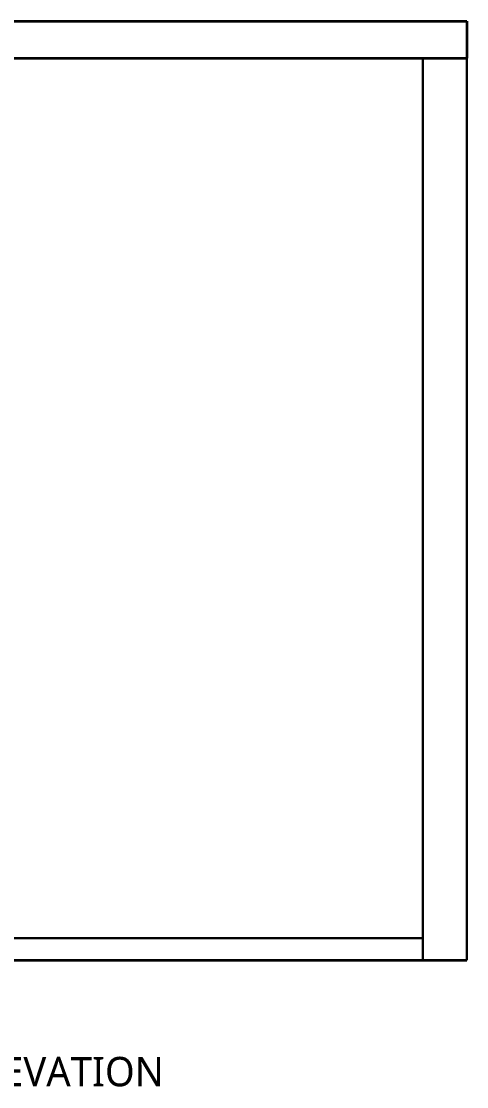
# Model space of a CAD drawing. Header units: inches. Extents: x 3324238 to 135265466, y -1036581 to 20094598.
# Drawn here: x 3353596.7 to 3353657.3, y -519352.3 to -519207.3 of the extents above; entities that cross this region are included whole.
import ezdxf

# ---------------------------------------------------------------- set-up
doc = ezdxf.new("R2010")
doc.units = ezdxf.units.IN
doc.header["$MEASUREMENT"] = 0
doc.layers.add('PDF_Geometry', color=7, linetype='Continuous')
doc.layers.add('PDF_Text', color=1, linetype='Continuous')
doc.styles.add('PDF Malgun Gothic', font='malgun.ttf')

msp = doc.modelspace()

# ---------------------------------------------------------------- linework, layer by layer
at = {"layer": 'PDF_Geometry', "color": 1, "lineweight": 35}
for points in [[(3353495.543, -519207.277), (3353657.331, -519207.277)], [(3353495.543, -519207.277), (3353495.543, -519212.272), (3353657.331, -519212.272)], [(3353657.331, -519207.277), (3353657.331, -519212.272)], [(3353495.543, -519335.063), (3353657.331, -519335.063)]]:
    msp.add_lwpolyline(points, dxfattribs=at)
at = {"layer": 'PDF_Geometry', "color": 9, "lineweight": 30, "true_color": 0xbababa}
for points in [[(3353651.368, -519335.063), (3353651.368, -519212.272)], [(3353657.331, -519335.063), (3353657.331, -519212.272)], [(3353495.543, -519332.082), (3353651.368, -519332.082)]]:
    msp.add_lwpolyline(points, dxfattribs=at)

# ---------------------------------------------------------------- texts
at = {"layer": 'PDF_Text', "lineweight": 30, "insert": (3353542.677, -519352.297), "char_height": 3.99579, "attachment_point": 7, "style": 'PDF Malgun Gothic'}
msp.add_mtext('B-WALL PUNNING ELEVATION', dxfattribs=at)

doc.saveas('drawing.dxf')
